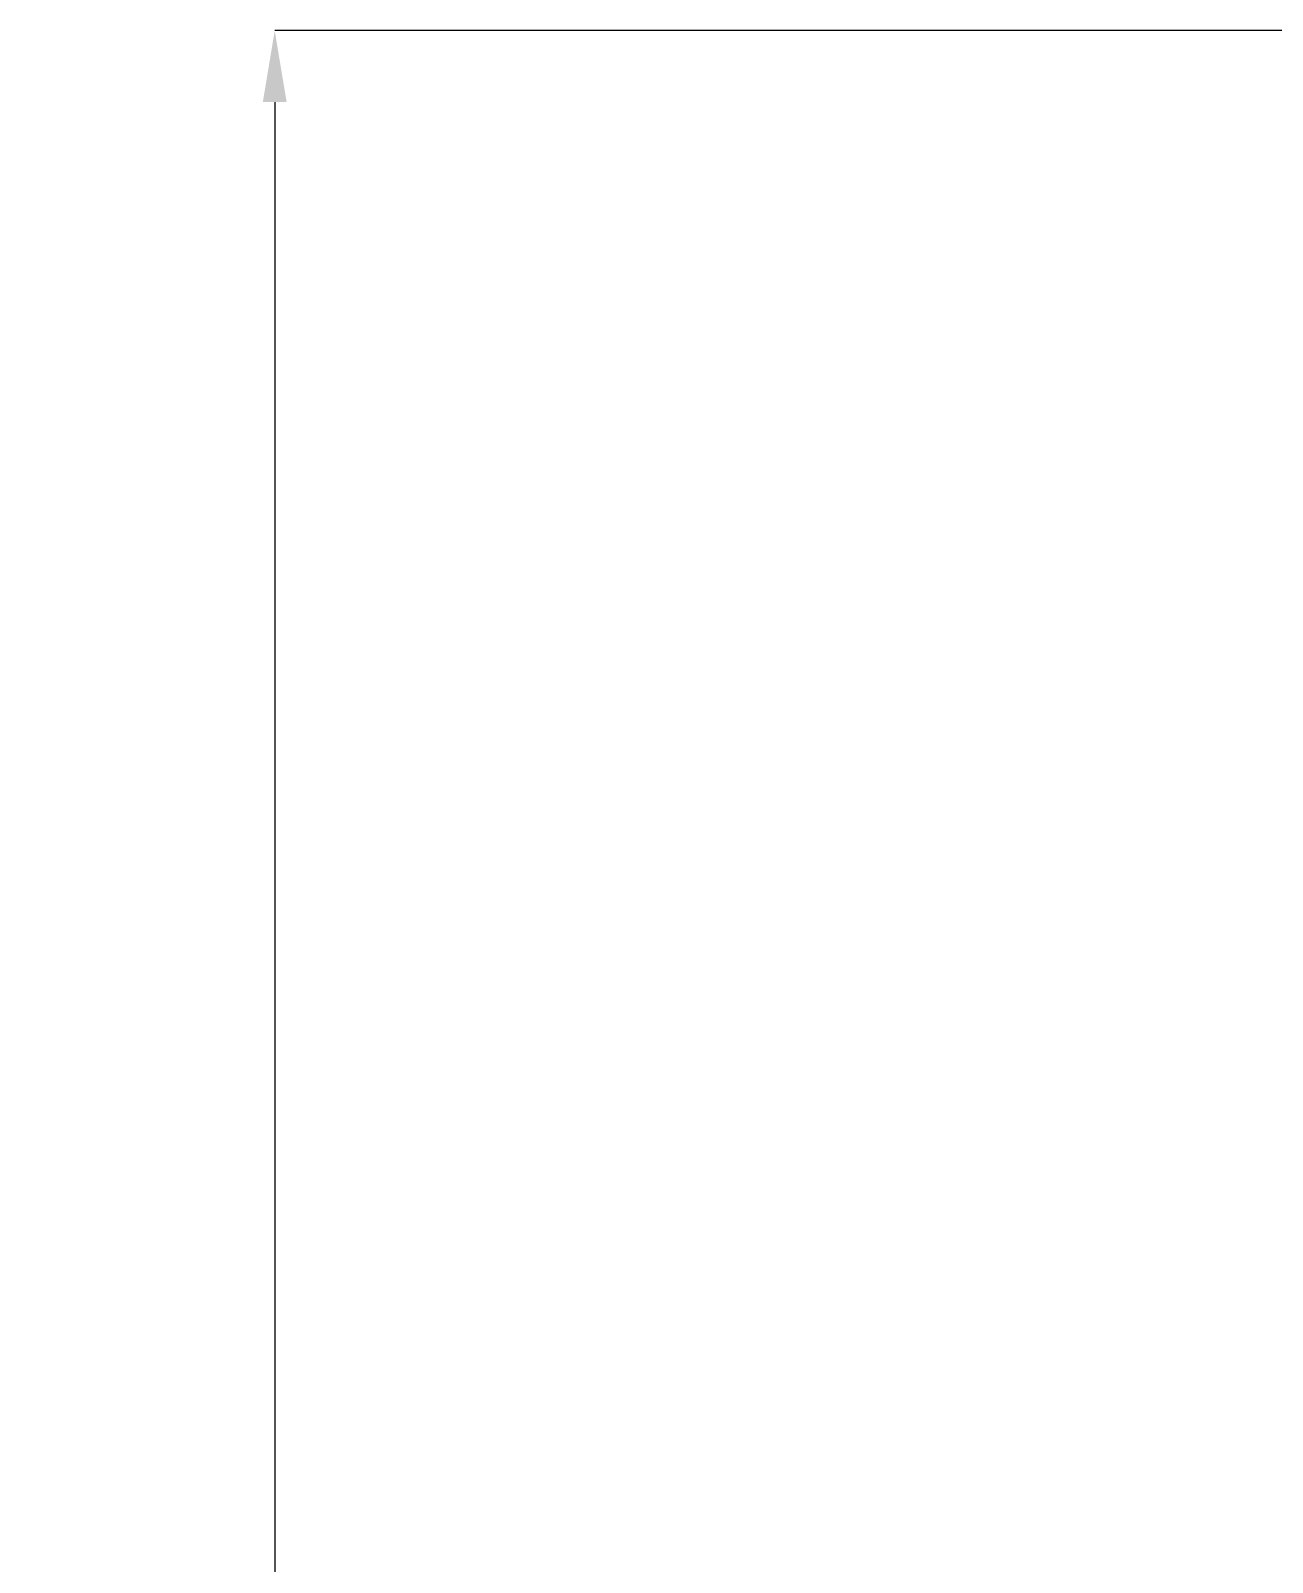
# Model space of a CAD drawing. Extents: x 0 to 1128, y 0 to 827.
# Drawn here: x 137 to 206.5, y 541.5 to 627.3 of the extents above; entities that cross this region are included whole.
import ezdxf

# ---------------------------------------------------------------- set-up
doc = ezdxf.new("R2010")
doc.units = 0
doc.header["$LTSCALE"] = 10
doc.header["$MEASUREMENT"] = 0
doc.header["$PDMODE"] = 3
doc.header["$PDSIZE"] = -10
doc.layers.get('0').update_dxf_attribs({"linetype": 'CONTINUOUS'})
doc.layers.get('DEFPOINTS').update_dxf_attribs({"linetype": 'CONTINUOUS'})
doc.styles.add('Daelim Dimension', font='')
doc.styles.add('DLK3015-CA1_시공도$0$Daelim Dimension', font='H2GTRE.TTF')
doc.styles.get('Daelim Dimension').set_extended_font_data('나눔고딕')
doc.dimstyles.new('DLK3015-CA1_시공도$0$DEFAULT', dxfattribs={"dimscale": 2, "dimtxt": 2, "dimasz": 2, "dimexe": 0, "dimexo": 2, "dimgap": 1, "dimtad": 1, "dimdec": 1, "dimzin": 9, "dimdsep": 46, "dimtxsty": 'DLK3015-CA1_시공도$0$Daelim Dimension', "dimcen": 0.5, "dimclrd": 252, "dimclre": 252, "dimclrt": 3, "dimadec": 1, "dimazin": 0, "dimtfac": 1, "dimtdec": 1, "dimtix": 1, "dimtmove": 0, "dimatfit": 3, "dimfxl": 1, "dimtolj": 1, "dimtzin": 1, "dimlwd": 9, "dimlwe": 9, "dimarcsym": 0})

# ---------------------------------------------------------------- blocks, each defined once
blk = doc.blocks.new('*D3')
at = {"color": 5, "lineweight": 9, "ltscale": 0.5, "transparency": 16777216}
for p, q in [((244.251, 627.328), (150.64, 627.328)), ((150.64, 623.328), (150.64, 342.467)), ((217.481, 338.467), (150.64, 338.467))]:
    blk.add_line(p, q, dxfattribs=at)
at = {"color": 5, "ltscale": 0.5, "transparency": 16777216}
for points in [[(149.974, 623.328), (151.307, 623.328), (150.64, 627.328)], [(149.974, 342.467), (151.307, 342.467), (150.64, 338.467)]]:
    blk.add_solid(points, dxfattribs=at)
at = {"layer": 'DEFPOINTS', "color": 0, "ltscale": 0.5, "transparency": 16777216}
for p in [(248.251, 627.328), (150.64, 338.467), (221.481, 338.467)]:
    blk.add_point(p, dxfattribs=at)
at = {"color": 7, "ltscale": 0.5, "transparency": 16777216, "insert": (143.527, 482.897), "char_height": 10, "attachment_point": 5, "rotation": 90, "style": 'Daelim Dimension'}
blk.add_mtext('\\A1;289', dxfattribs=at)

msp = doc.modelspace()

# ---------------------------------------------------------------- dimensions: what is measured, and where the dimension line sits
at = {"color": 5, "ltscale": 0.5}
dim = msp.add_linear_dim(base=(150.64, 338.467), p1=(248.251, 627.328), p2=(221.481, 338.467), angle=90, dimstyle='DLK3015-CA1_시공도$0$DEFAULT', override={"dimtxt": 5, "dimdec": 0, "dimtxsty": 'Daelim Dimension', "dimclrd": 5, "dimclre": 5, "dimclrt": 7}, dxfattribs=at)
dim.commit()
dim.dimension.update_dxf_attribs({"geometry": '*D3', "text_midpoint": (150.64, 482.897), "dimtype": 128})

doc.saveas('drawing.dxf')
